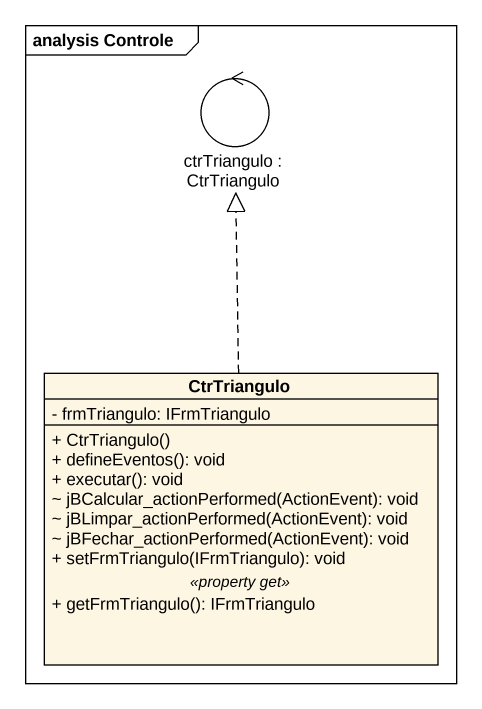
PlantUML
@startuml
mainframe analysis Controle
allowmixing
hide circle
hide empty members
skinparam classAttributeIconSize 0
control "ctrTriangulo : CtrTriangulo" as ctrTriangulo
class CtrTriangulo {
  - frmTriangulo: IFrmTriangulo
  --
  + CtrTriangulo()
  + defineEventos(): void
  + executar(): void
  ~ jBCalcular_actionPerformed(ActionEvent): void
  ~ jBLimpar_actionPerformed(ActionEvent): void
  ~ jBFechar_actionPerformed(ActionEvent): void
  + setFrmTriangulo(IFrmTriangulo): void
  .. <<property get>> ..
  + getFrmTriangulo(): IFrmTriangulo
}
CtrTriangulo .up.|> ctrTriangulo
@enduml
